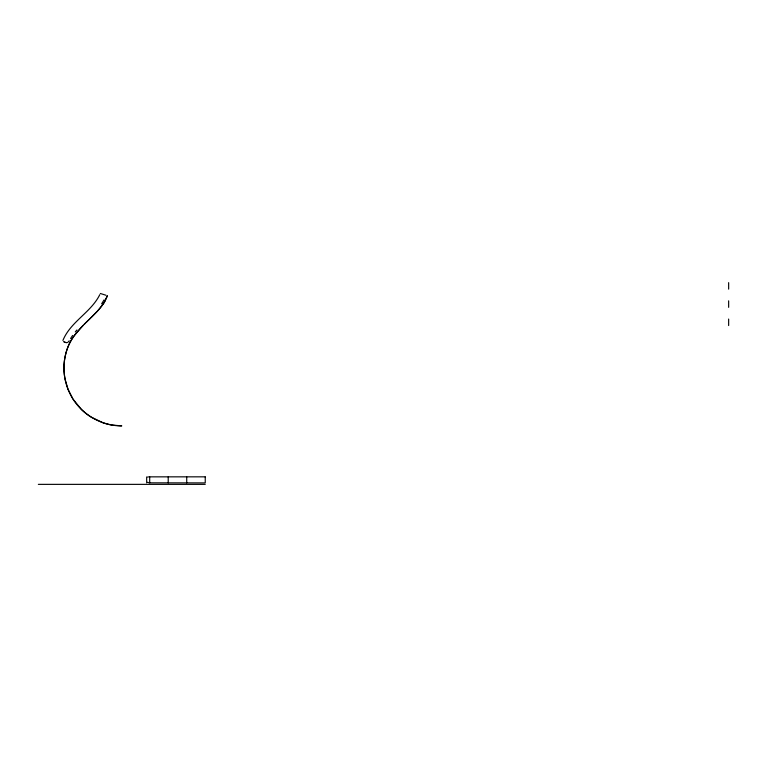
<?xml version="1.0" encoding="UTF-8"?>
<svg xmlns="http://www.w3.org/2000/svg" width="767" height="767" viewBox="0 0 767 767"><rect width="100%" height="100%" fill="white"/><g stroke="black" fill="none" stroke-linecap="round" stroke-linejoin="round"><path stroke-width="1.15" d="M62.913 340.452C70.468 321.747 90.985 312.495 99.777 294.691M67.544 348.055L67.582 347.94A25.695 25.695 0 0 1 67.947 347.02C73.651 332.284 86.729 322.552 97.198 311.383M67.506 348.17L66.978 349.637A54.783 54.783 0 0 0 65.281 355.917A67.438 67.438 0 0 0 64.706 358.879L64.524 360.03A53.201 53.201 0 0 0 64.016 365.543L63.977 367.163A59.615 59.615 0 0 0 65.013 378.936L68.014 389.252L72.827 398.782M68.531 345.61C63.747 356.741 62.741 369.397 65.492 381.18A56.614 56.614 0 0 0 67.621 388.227A58.752 58.752 0 0 0 72.309 397.939C82.433 415.052 101.915 426.03 121.79 425.877L112.174 425.062A58.714 58.714 0 0 1 102.768 422.655L91.235 417.123A59.049 59.049 0 0 1 81.436 409.434L73.268 399.482M104.063 299.887L101.637 303.809M70.593 338.496L72.587 335.486M68.589 341.631L69.183 340.797M75.291 331.929L76.911 329.992M97.725 310.817L103.871 303.099L107.409 295.707L104.858 301.469L101.263 306.723A73.574 73.574 0 0 1 98.08 310.424L91.359 317.327M83.133 325.4L74.15 335.802A50.708 50.708 0 0 0 68.627 345.323M84.332 324.192L85.607 322.926M86.096 322.447L87.86 320.721M90.813 317.854L89.634 319.005M88.349 320.251L89.077 319.542M67.985 342.235L66.547 342.705L64.486 342.111L65.617 342.542M147.609 477.036L148.645 476.892M149.565 476.853L205.24 476.834M38.35 484.361L205.24 484.361M149.565 482.846L205.24 482.903L205.24 476.93M100.314 293.473L105.99 295.257M148.645 482.711L147.609 482.251M63.469 341.631L64.207 341.977M728.65 282.639L728.65 289.14M728.65 300.837L728.65 307.346M728.65 319.043L728.65 325.553M186.726 476.93L186.726 482.874M168.213 476.93L168.213 482.874M149.699 476.93L149.699 482.874M146.67 476.93L146.67 482.874"/></g></svg>
